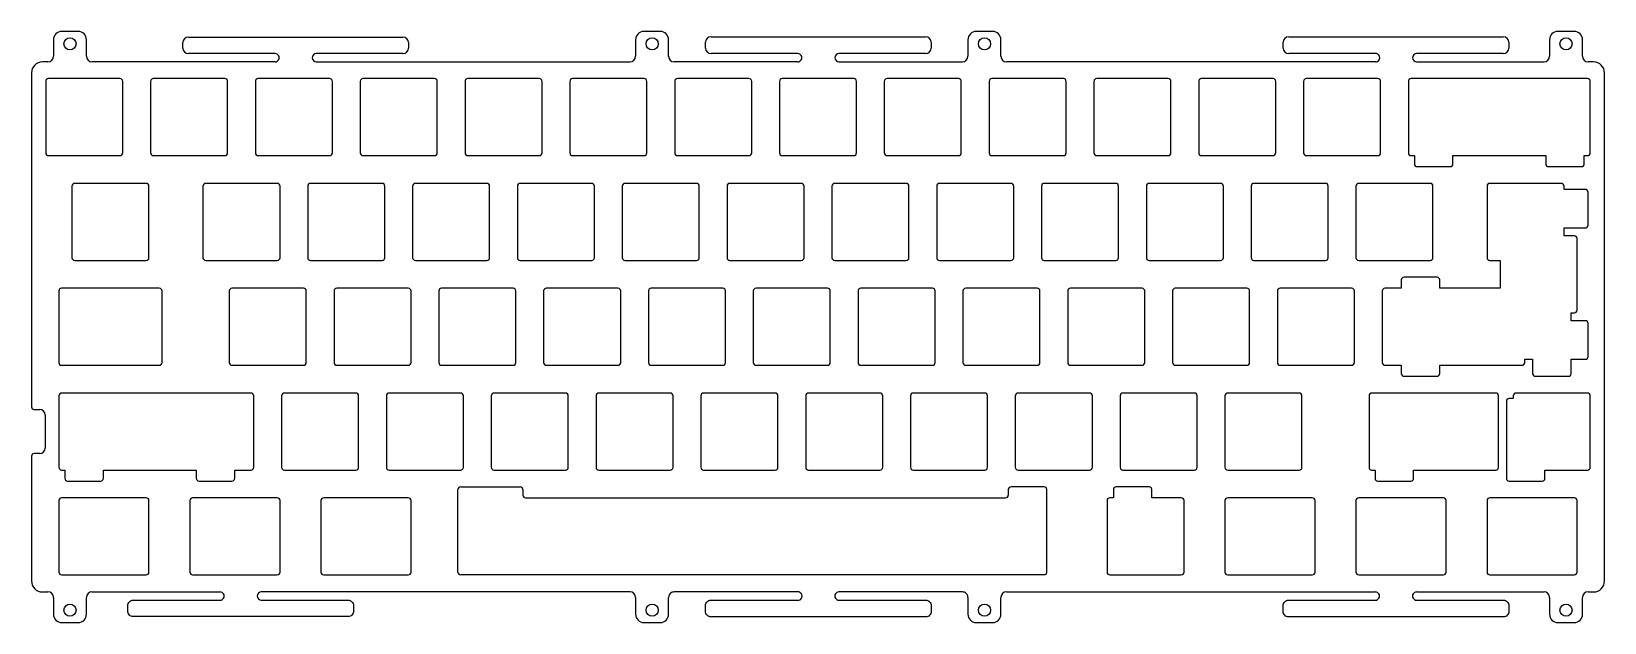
# Model space of a CAD drawing. Header units: millimetres. Extents: x -10 to 276, y -92 to 16.
import ezdxf

# ---------------------------------------------------------------- set-up
doc = ezdxf.new("R2010")
doc.units = ezdxf.units.MM
doc.layers.add('1', color=7, linetype='Continuous', lineweight=25)

msp = doc.modelspace()

# ---------------------------------------------------------------- linework, layer by layer
at = {"layer": '1', "color": 7, "linetype": 'Continuous', "lineweight": 25}
for p, q in [((-1.1, 15.57), (-4.1, 15.57)), ((270.8, 15.57), (267.8, 15.57)), ((-5.6, 14.07), (-5.6, 11.05)), ((0.4, 11.05), (0.4, 14.07)), ((266.3, 14.07), (266.3, 11.05)), ((272.3, 11.05), (272.3, 14.07)), ((-6.6, 10.05), (-7.6, 10.05)), ((274.3, 10.05), (273.3, 10.05)), ((-9.6, 8.05), (-9.6, -52.65)), ((-7, 6.5), (-7, -6.5)), ((6.5, 7), (-6.5, 7)), ((7, -6.5), (7, 6.5)), ((12.05, 6.5), (12.05, -6.5)), ((25.55, 7), (12.55, 7)), ((26.05, -6.5), (26.05, 6.5)), ((31.1, 6.5), (31.1, -6.5)), ((44.6, 7), (31.6, 7)), ((45.1, -6.5), (45.1, 6.5)), ((50.15, 6.5), (50.15, -6.5)), ((63.65, 7), (50.65, 7)), ((64.15, -6.5), (64.15, 6.5)), ((69.2, 6.5), (69.2, -6.5)), ((82.7, 7), (69.7, 7)), ((83.2, -6.5), (83.2, 6.5)), ((88.25, 6.5), (88.25, -6.5)), ((101.75, 7), (88.75, 7)), ((102.25, -6.5), (102.25, 6.5)), ((107.3, 6.5), (107.3, -6.5)), ((120.8, 7), (107.8, 7)), ((121.3, -6.5), (121.3, 6.5)), ((126.35, 6.5), (126.35, -6.5)), ((139.85, 7), (126.85, 7)), ((140.35, -6.5), (140.35, 6.5)), ((145.4, 6.5), (145.4, -6.5)), ((158.9, 7), (145.9, 7)), ((159.4, -6.5), (159.4, 6.5)), ((164.45, 6.5), (164.45, -6.5)), ((177.95, 7), (164.95, 7)), ((178.45, -6.5), (178.45, 6.5)), ((183.5, 6.5), (183.5, -6.5)), ((197, 7), (184, 7)), ((197.5, -6.5), (197.5, 6.5)), ((202.55, 6.5), (202.55, -6.5)), ((216.05, 7), (203.05, 7)), ((216.55, -6.5), (216.55, 6.5)), ((221.6, 6.5), (221.6, -6.5)), ((235.1, 7), (222.1, 7)), ((235.6, -6.5), (235.6, 6.5)), ((240.65, 6.5), (240.65, -6.5)), ((273.2, 7), (241.15, 7)), ((273.7, -6.5), (273.7, 6.5)), ((276.3, -84.3), (276.3, 8.05)), ((-6.5, -7), (6.5, -7)), ((12.55, -7), (25.55, -7)), ((31.6, -7), (44.6, -7)), ((50.65, -7), (63.65, -7)), ((69.7, -7), (82.7, -7)), ((88.75, -7), (101.75, -7)), ((107.8, -7), (120.8, -7)), ((126.85, -7), (139.85, -7)), ((145.9, -7), (158.9, -7)), ((164.95, -7), (177.95, -7)), ((184, -7), (197, -7)), ((203.05, -7), (216.05, -7)), ((222.1, -7), (235.1, -7)), ((241.15, -7), (241.74, -7)), ((241.74, -7), (241.74, -8.5)), ((248.74, -7), (265.61, -7)), ((248.74, -8.5), (248.74, -7)), ((265.61, -7), (265.61, -8.5)), ((272.61, -7), (273.2, -7)), ((272.61, -8.5), (272.61, -7)), ((242.24, -9), (248.24, -9)), ((266.11, -9), (272.11, -9)), ((-2.24, -12.55), (-2.24, -25.55)), ((11.26, -12.05), (-1.74, -12.05)), ((11.76, -25.55), (11.76, -12.55)), ((21.57, -12.55), (21.57, -25.55)), ((35.08, -12.05), (22.07, -12.05)), ((35.58, -25.55), (35.58, -12.55)), ((40.62, -12.55), (40.62, -25.55)), ((54.12, -12.05), (41.12, -12.05)), ((54.62, -25.55), (54.62, -12.55)), ((59.67, -12.55), (59.67, -25.55)), ((73.17, -12.05), (60.17, -12.05)), ((73.67, -25.55), (73.67, -12.55)), ((78.72, -12.55), (78.72, -25.55)), ((92.22, -12.05), (79.22, -12.05)), ((92.72, -25.55), (92.72, -12.55)), ((97.78, -12.55), (97.78, -25.55)), ((111.28, -12.05), (98.28, -12.05)), ((111.78, -25.55), (111.78, -12.55)), ((116.83, -12.55), (116.83, -25.55)), ((130.32, -12.05), (117.33, -12.05)), ((130.82, -25.55), (130.82, -12.55)), ((135.88, -12.55), (135.88, -25.55)), ((149.38, -12.05), (136.38, -12.05)), ((149.88, -25.55), (149.88, -12.55)), ((154.93, -12.55), (154.93, -25.55)), ((168.43, -12.05), (155.43, -12.05)), ((168.93, -25.55), (168.93, -12.55)), ((173.97, -12.55), (173.97, -25.55)), ((187.47, -12.05), (174.47, -12.05)), ((187.97, -25.55), (187.97, -12.55)), ((193.03, -12.55), (193.03, -25.55)), ((206.53, -12.05), (193.53, -12.05)), ((207.03, -25.55), (207.03, -12.55)), ((212.07, -12.55), (212.07, -25.55)), ((225.57, -12.05), (212.57, -12.05)), ((226.07, -25.55), (226.07, -12.55)), ((231.12, -12.55), (231.12, -25.55)), ((244.62, -12.05), (231.62, -12.05)), ((245.12, -25.55), (245.12, -12.55)), ((254.94, -12.55), (254.94, -25.55)), ((268.44, -12.05), (255.44, -12.05)), ((268.94, -13.14), (268.94, -12.55)), ((272.8, -13.14), (268.94, -13.14)), ((273.3, -19.64), (273.3, -13.64)), ((268.94, -20.14), (272.8, -20.14)), ((268.94, -21.57), (268.94, -20.14)), ((270.82, -21.57), (268.94, -21.57)), ((271.32, -35.08), (271.32, -22.07)), ((-1.74, -26.05), (11.26, -26.05)), ((22.07, -26.05), (35.08, -26.05)), ((41.12, -26.05), (54.12, -26.05)), ((60.17, -26.05), (73.17, -26.05)), ((79.22, -26.05), (92.22, -26.05)), ((98.28, -26.05), (111.28, -26.05)), ((117.33, -26.05), (130.32, -26.05)), ((136.38, -26.05), (149.38, -26.05)), ((155.43, -26.05), (168.43, -26.05)), ((174.47, -26.05), (187.47, -26.05)), ((193.53, -26.05), (206.53, -26.05)), ((212.57, -26.05), (225.57, -26.05)), ((231.62, -26.05), (244.62, -26.05)), ((255.44, -26.05), (257.32, -26.05)), ((257.32, -26.05), (257.32, -31.1)), ((39.84, -31.1), (26.84, -31.1)), ((58.89, -31.1), (45.89, -31.1)), ((77.94, -31.1), (64.94, -31.1)), ((96.99, -31.1), (83.99, -31.1)), ((116.04, -31.1), (103.04, -31.1)), ((135.09, -31.1), (122.09, -31.1)), ((154.14, -31.1), (141.14, -31.1)), ((173.19, -31.1), (160.19, -31.1)), ((192.24, -31.1), (179.24, -31.1)), ((211.29, -31.1), (198.29, -31.1)), ((230.34, -31.1), (217.34, -31.1)), ((239.36, -31.1), (236.39, -31.1)), ((239.36, -29.6), (239.36, -31.1)), ((245.86, -29.1), (239.86, -29.1)), ((246.36, -31.1), (246.36, -29.6)), ((257.32, -31.1), (246.36, -31.1)), ((26.34, -31.6), (26.34, -44.6)), ((40.34, -44.6), (40.34, -31.6)), ((45.39, -31.6), (45.39, -44.6)), ((59.39, -44.6), (59.39, -31.6)), ((64.44, -31.6), (64.44, -44.6)), ((78.44, -44.6), (78.44, -31.6)), ((83.49, -31.6), (83.49, -44.6)), ((97.49, -44.6), (97.49, -31.6)), ((102.54, -31.6), (102.54, -44.6)), ((116.54, -44.6), (116.54, -31.6)), ((121.59, -31.6), (121.59, -44.6)), ((135.59, -44.6), (135.59, -31.6)), ((140.64, -31.6), (140.64, -44.6)), ((154.64, -44.6), (154.64, -31.6)), ((159.69, -31.6), (159.69, -44.6)), ((173.69, -44.6), (173.69, -31.6)), ((178.74, -31.6), (178.74, -44.6)), ((192.74, -44.6), (192.74, -31.6)), ((197.79, -31.6), (197.79, -44.6)), ((211.79, -44.6), (211.79, -31.6)), ((216.84, -31.6), (216.84, -44.6)), ((230.84, -44.6), (230.84, -31.6)), ((235.89, -31.6), (235.89, -44.6)), ((270.23, -35.58), (270.82, -35.58)), ((270.23, -37.01), (270.23, -35.58)), ((272.82, -37.01), (270.23, -37.01)), ((273.32, -43.51), (273.32, -37.51)), ((26.84, -45.1), (39.84, -45.1)), ((45.89, -45.1), (58.89, -45.1)), ((64.94, -45.1), (77.94, -45.1)), ((83.99, -45.1), (96.99, -45.1)), ((103.04, -45.1), (116.04, -45.1)), ((122.09, -45.1), (135.09, -45.1)), ((141.14, -45.1), (154.14, -45.1)), ((160.19, -45.1), (173.19, -45.1)), ((179.24, -45.1), (192.24, -45.1)), ((198.29, -45.1), (211.29, -45.1)), ((217.34, -45.1), (230.34, -45.1)), ((236.39, -45.1), (239.36, -45.1)), ((239.36, -45.1), (239.36, -46.6)), ((246.36, -45.1), (261.29, -45.1)), ((246.36, -46.6), (246.36, -45.1)), ((261.79, -44.01), (263.23, -44.01)), ((261.79, -44.6), (261.79, -44.01)), ((263.23, -44.01), (263.23, -46.6)), ((270.23, -44.01), (272.82, -44.01)), ((270.23, -46.6), (270.23, -44.01)), ((239.86, -47.1), (245.86, -47.1)), ((263.73, -47.1), (269.73, -47.1)), ((-4.62, -50.65), (-4.62, -63.65)), ((30.31, -50.15), (-4.12, -50.15)), ((30.81, -63.65), (30.81, -50.65)), ((35.86, -50.65), (35.86, -63.65)), ((49.36, -50.15), (36.36, -50.15)), ((49.86, -63.65), (49.86, -50.65)), ((54.91, -50.65), (54.91, -63.65)), ((68.41, -50.15), (55.41, -50.15)), ((68.91, -63.65), (68.91, -50.65)), ((73.96, -50.65), (73.96, -63.65)), ((87.46, -50.15), (74.46, -50.15)), ((87.96, -63.65), (87.96, -50.65)), ((93.01, -50.65), (93.01, -63.65)), ((106.51, -50.15), (93.51, -50.15)), ((107.01, -63.65), (107.01, -50.65)), ((112.06, -50.65), (112.06, -63.65)), ((125.56, -50.15), (112.56, -50.15)), ((126.06, -63.65), (126.06, -50.65)), ((131.11, -50.65), (131.11, -63.65)), ((144.61, -50.15), (131.61, -50.15)), ((145.11, -63.65), (145.11, -50.65)), ((150.16, -50.65), (150.16, -63.65)), ((163.66, -50.15), (150.66, -50.15)), ((164.16, -63.65), (164.16, -50.65)), ((169.21, -50.65), (169.21, -63.65)), ((182.71, -50.15), (169.71, -50.15)), ((183.21, -63.65), (183.21, -50.65)), ((188.26, -50.65), (188.26, -63.65)), ((201.76, -50.15), (188.76, -50.15)), ((202.26, -63.65), (202.26, -50.65)), ((207.31, -50.65), (207.31, -63.65)), ((220.81, -50.15), (207.81, -50.15)), ((221.31, -63.65), (221.31, -50.65)), ((233.51, -50.65), (233.51, -63.65)), ((256.53, -50.15), (234.01, -50.15)), ((257.03, -63.65), (257.03, -50.65)), ((259.7, -51.15), (258.97, -51.15)), ((259.7, -50.65), (259.7, -51.15)), ((273.2, -50.15), (260.2, -50.15)), ((273.7, -63.65), (273.7, -50.65)), ((-9.1, -53.15), (-8.1, -53.15)), ((-7.1, -54.15), (-7.1, -60.15)), ((258.47, -51.65), (258.47, -65.65)), ((-9.6, -61.65), (-9.6, -84.3)), ((-8.1, -61.15), (-9.1, -61.15)), ((-4.12, -64.15), (-3.53, -64.15)), ((-3.53, -64.15), (-3.53, -65.65)), ((3.47, -64.15), (20.34, -64.15)), ((3.47, -65.65), (3.47, -64.15)), ((20.34, -64.15), (20.34, -65.65)), ((27.34, -64.15), (30.31, -64.15)), ((27.34, -65.65), (27.34, -64.15)), ((36.36, -64.15), (49.36, -64.15)), ((55.41, -64.15), (68.41, -64.15)), ((74.46, -64.15), (87.46, -64.15)), ((93.51, -64.15), (106.51, -64.15)), ((112.56, -64.15), (125.56, -64.15)), ((131.61, -64.15), (144.61, -64.15)), ((150.66, -64.15), (163.66, -64.15)), ((169.71, -64.15), (182.71, -64.15)), ((188.76, -64.15), (201.76, -64.15)), ((207.81, -64.15), (220.81, -64.15)), ((234.01, -64.15), (234.59, -64.15)), ((234.59, -64.15), (234.59, -65.65)), ((241.59, -64.15), (256.53, -64.15)), ((241.59, -65.65), (241.59, -64.15)), ((265.47, -64.15), (273.2, -64.15)), ((265.47, -65.65), (265.47, -64.15)), ((-3.03, -66.15), (2.97, -66.15)), ((20.84, -66.15), (26.84, -66.15)), ((167.94, -67.7), (167.94, -68.7)), ((174.44, -67.2), (168.44, -67.2)), ((174.94, -82.7), (174.94, -67.7)), ((187.03, -67.7), (187.03, -69.2)), ((193.53, -67.2), (187.53, -67.2)), ((194.03, -69.2), (194.03, -67.7)), ((235.09, -66.15), (241.09, -66.15)), ((258.97, -66.15), (264.97, -66.15)), ((-4.62, -69.7), (-4.62, -82.7)), ((11.26, -69.2), (-4.12, -69.2)), ((11.76, -82.7), (11.76, -69.7)), ((19.19, -69.7), (19.19, -82.7)), ((35.08, -69.2), (19.69, -69.2)), ((35.58, -82.7), (35.58, -69.7)), ((43.01, -69.7), (43.01, -82.7)), ((58.89, -69.2), (43.51, -69.2)), ((59.39, -82.7), (59.39, -69.7)), ((185.88, -69.7), (185.88, -82.7)), ((187.03, -69.2), (186.38, -69.2)), ((199.38, -69.2), (194.03, -69.2)), ((199.88, -82.7), (199.88, -69.7)), ((207.31, -69.7), (207.31, -82.7)), ((223.19, -69.2), (207.81, -69.2)), ((223.69, -82.7), (223.69, -69.7)), ((231.12, -69.7), (231.12, -82.7)), ((247.01, -69.2), (231.62, -69.2)), ((247.51, -82.7), (247.51, -69.7)), ((254.94, -69.7), (254.94, -82.7)), ((270.82, -69.2), (255.44, -69.2)), ((271.32, -82.7), (271.32, -69.7)), ((-4.12, -83.2), (11.26, -83.2)), ((19.69, -83.2), (35.08, -83.2)), ((43.51, -83.2), (58.89, -83.2)), ((186.38, -83.2), (199.38, -83.2)), ((207.81, -83.2), (223.19, -83.2)), ((231.62, -83.2), (247.01, -83.2)), ((255.44, -83.2), (270.82, -83.2)), ((-7.6, -86.3), (-6.6, -86.3)), ((-5.6, -87.3), (-5.6, -90.37)), ((0.4, -90.37), (0.4, -87.3)), ((1.4, -86.3), (24.68, -86.3)), ((100.2, -87.3), (100.2, -90.37)), ((106.2, -90.37), (106.2, -87.3)), ((160.6, -87.3), (160.6, -90.37)), ((166.6, -90.37), (166.6, -87.3)), ((167.6, -86.3), (234.65, -86.3)), ((242.15, -86.3), (265.3, -86.3)), ((266.3, -87.3), (266.3, -90.37)), ((272.3, -90.37), (272.3, -87.3)), ((273.3, -86.3), (274.3, -86.3)), ((-4.1, -91.87), (-1.1, -91.87)), ((101.7, -91.87), (104.7, -91.87)), ((162.1, -91.87), (165.1, -91.87)), ((267.8, -91.87), (270.8, -91.87))]:
    msp.add_line(p, q, dxfattribs=at)
at = {"layer": '1'}
for p, q in [((18.92, 14.55), (57.92, 14.55)), ((113.91, 14.6), (152.91, 14.6)), ((218.9, 14.6), (257.9, 14.6)), ((17.92, 12.55), (17.92, 13.55)), ((34.67, 11.55), (18.92, 11.55)), ((57.92, 11.55), (42.17, 11.55)), ((58.92, 13.55), (58.92, 12.55)), ((112.91, 12.55), (112.91, 13.6)), ((129.66, 11.55), (113.91, 11.55)), ((152.91, 11.55), (137.16, 11.55)), ((153.91, 13.6), (153.91, 12.55)), ((217.9, 12.55), (217.9, 13.6)), ((234.65, 11.55), (218.9, 11.55)), ((257.9, 11.55), (242.15, 11.55)), ((258.9, 13.6), (258.9, 12.55)), ((35.42, 10.8), (35.42, 10.8)), ((41.42, 10.8), (41.42, 10.8)), ((42.17, 10.05), (99.2, 10.05)), ((137.16, 10.05), (159.6, 10.05)), ((242.15, 10.05), (265.3, 10.05)), ((67.91, -82.7), (67.91, -67.7)), ((68.41, -67.2), (79.21, -67.2)), ((79.71, -67.7), (79.71, -68.7)), ((80.21, -69.2), (167.44, -69.2)), ((174.44, -83.2), (68.41, -83.2)), ((99.2, -86.3), (32.17, -86.3))]:
    msp.add_line(p, q, dxfattribs=at)
at = {"layer": '1', "linetype": 'Continuous', "lineweight": 25}
for p, q in [((104.7, 15.57), (101.7, 15.57)), ((165.1, 15.57), (162.1, 15.57)), ((100.2, 14.07), (100.2, 11.05)), ((106.2, 11.05), (106.2, 14.07)), ((160.6, 14.07), (160.6, 11.05)), ((166.6, 11.05), (166.6, 14.07)), ((34.68, 10.05), (1.4, 10.05)), ((129.66, 10.05), (107.2, 10.05)), ((234.75, 10.05), (167.6, 10.05))]:
    msp.add_line(p, q, dxfattribs=at)
at = {"layer": '1'}
msp.add_lwpolyline([(14.14, -44.6), (14.14, -31.6, 0.414214), (13.64, -31.1), (-4.13, -31.1, 0.414214), (-4.63, -31.6), (-4.63, -44.6, 0.414214), (-4.13, -45.1), (13.64, -45.1, 0.414214)], format="xyb", close=True, dxfattribs=at)
for points in [[(32.17, -86.3, 0.999996), (32.17, -87.8), (47.92, -87.8, -0.414214), (48.92, -88.8), (48.92, -89.8, -0.414214), (47.92, -90.8), (8.92, -90.8, -0.414214), (7.92, -89.8), (7.92, -88.8, -0.414214), (8.92, -87.8), (24.67, -87.8, 1.006341), (24.67, -86.3)], [(137.16, -86.3, 1.000003), (137.16, -87.8), (152.91, -87.8, -0.414214), (153.91, -88.8), (153.91, -89.85, -0.414214), (152.91, -90.85), (113.91, -90.85, -0.428049), (112.91, -89.8), (112.91, -88.8, -0.414214), (113.91, -87.8), (129.66, -87.8, 1.06449), (129.66, -86.3), (107.2, -86.3, 0.414214), (106.2, -87.3)], [(242.15, -86.3, 1.000003), (242.15, -87.8), (257.9, -87.8, -0.414214), (258.9, -88.8), (258.9, -89.85, -0.414214), (257.9, -90.85), (218.9, -90.85, -0.414214), (217.9, -89.85), (217.9, -88.8, -0.414214), (218.9, -87.8), (234.65, -87.8, 1.000004), (234.65, -86.3)]]:
    msp.add_lwpolyline(points, format="xyb", dxfattribs=at)
at = {"layer": '1', "color": 7, "linetype": 'Continuous', "lineweight": 25}
msp.add_lwpolyline([(160.6, -87.3, 0.414214), (159.6, -86.3), (137.16, -86.3)], format="xyb", dxfattribs=at)
for centre in [(-2.6, 13.32), (269.3, 13.32), (-2.6, -89.62), (103.2, -89.62), (163.6, -89.62), (269.3, -89.62)]:
    msp.add_circle(centre, 1.1, dxfattribs=at)
at = {"layer": '1', "linetype": 'Continuous', "lineweight": 25}
for centre in [(103.2, 13.32), (163.6, 13.32)]:
    msp.add_circle(centre, 1.1, dxfattribs=at)
at = {"layer": '1', "color": 7, "linetype": 'Continuous', "lineweight": 25}
for centre, radius, start, end in [((-4.1, 14.07), 1.5, 90, 180), ((-1.1, 14.07), 1.5, 0, 90), ((267.8, 14.07), 1.5, 90, 180), ((270.8, 14.07), 1.5, 0, 90), ((-7.6, 8.05), 2, 90, 180), ((-6.6, 11.05), 1, 270, 0), ((1.4, 11.05), 1, 180, 270), ((265.3, 11.05), 1, 270, 0), ((273.3, 11.05), 1, 180, 270), ((274.3, 8.05), 2, 0, 90), ((-6.5, 6.5), 0.5, 90, 180), ((6.5, 6.5), 0.5, 0, 90), ((12.55, 6.5), 0.5, 90, 180), ((25.55, 6.5), 0.5, 0, 90), ((31.6, 6.5), 0.5, 90, 180), ((44.6, 6.5), 0.5, 0, 90), ((50.65, 6.5), 0.5, 90, 180), ((63.65, 6.5), 0.5, 0, 90), ((69.7, 6.5), 0.5, 90, 180), ((82.7, 6.5), 0.5, 0, 90), ((88.75, 6.5), 0.5, 90, 180), ((101.75, 6.5), 0.5, 0, 90), ((107.8, 6.5), 0.5, 90, 180), ((120.8, 6.5), 0.5, 0, 90), ((126.85, 6.5), 0.5, 90, 180), ((139.85, 6.5), 0.5, 0, 90), ((145.9, 6.5), 0.5, 90, 180), ((158.9, 6.5), 0.5, 0, 90), ((164.95, 6.5), 0.5, 90, 180), ((177.95, 6.5), 0.5, 0, 90), ((184, 6.5), 0.5, 90, 180), ((197, 6.5), 0.5, 0, 90), ((203.05, 6.5), 0.5, 90, 180), ((216.05, 6.5), 0.5, 0, 90), ((222.1, 6.5), 0.5, 90, 180), ((235.1, 6.5), 0.5, 0, 90), ((241.15, 6.5), 0.5, 90, 180), ((273.2, 6.5), 0.5, 0, 90), ((-6.5, -6.5), 0.5, 180, 270), ((6.5, -6.5), 0.5, 270, 0), ((12.55, -6.5), 0.5, 180, 270), ((25.55, -6.5), 0.5, 270, 0), ((31.6, -6.5), 0.5, 180, 270), ((44.6, -6.5), 0.5, 270, 0), ((50.65, -6.5), 0.5, 180, 270), ((63.65, -6.5), 0.5, 270, 0), ((69.7, -6.5), 0.5, 180, 270), ((82.7, -6.5), 0.5, 270, 0), ((88.75, -6.5), 0.5, 180, 270), ((101.75, -6.5), 0.5, 270, 0), ((107.8, -6.5), 0.5, 180, 270), ((120.8, -6.5), 0.5, 270, 0), ((126.85, -6.5), 0.5, 180, 270), ((139.85, -6.5), 0.5, 270, 0), ((145.9, -6.5), 0.5, 180, 270), ((158.9, -6.5), 0.5, 270, 0), ((164.95, -6.5), 0.5, 180, 270), ((177.95, -6.5), 0.5, 270, 0), ((184, -6.5), 0.5, 180, 270), ((197, -6.5), 0.5, 270, 0), ((203.05, -6.5), 0.5, 180, 270), ((216.05, -6.5), 0.5, 270, 0), ((222.1, -6.5), 0.5, 180, 270), ((235.1, -6.5), 0.5, 270, 0), ((241.15, -6.5), 0.5, 180, 270), ((242.24, -8.5), 0.5, 180, 270), ((248.24, -8.5), 0.5, 270, 0), ((266.11, -8.5), 0.5, 180, 270), ((272.11, -8.5), 0.5, 270, 0), ((273.2, -6.5), 0.5, 270, 0), ((-1.74, -12.55), 0.5, 90, 180), ((11.26, -12.55), 0.5, 0, 90), ((22.07, -12.55), 0.5, 90, 180), ((35.08, -12.55), 0.5, 0, 90), ((41.12, -12.55), 0.5, 90, 180), ((54.12, -12.55), 0.5, 0, 90), ((60.17, -12.55), 0.5, 90, 180), ((73.17, -12.55), 0.5, 0, 90), ((79.22, -12.55), 0.5, 90, 180), ((92.22, -12.55), 0.5, 0, 90), ((98.28, -12.55), 0.5, 90, 180), ((111.28, -12.55), 0.5, 0, 90), ((117.33, -12.55), 0.5, 90, 180), ((130.32, -12.55), 0.5, 0, 90), ((136.38, -12.55), 0.5, 90, 180), ((149.38, -12.55), 0.5, 0, 90), ((155.43, -12.55), 0.5, 90, 180), ((168.43, -12.55), 0.5, 0, 90), ((174.47, -12.55), 0.5, 90, 180), ((187.47, -12.55), 0.5, 0, 90), ((193.53, -12.55), 0.5, 90, 180), ((206.53, -12.55), 0.5, 0, 90), ((212.57, -12.55), 0.5, 90, 180), ((225.57, -12.55), 0.5, 0, 90), ((231.62, -12.55), 0.5, 90, 180), ((244.62, -12.55), 0.5, 0, 90), ((255.44, -12.55), 0.5, 90, 180), ((268.44, -12.55), 0.5, 0, 90), ((272.8, -13.64), 0.5, 0, 90), ((272.8, -19.64), 0.5, 270, 0), ((270.82, -22.07), 0.5, 0, 90), ((-1.74, -25.55), 0.5, 180, 270), ((11.26, -25.55), 0.5, 270, 0), ((22.07, -25.55), 0.5, 180, 270), ((35.08, -25.55), 0.5, 270, 0), ((41.12, -25.55), 0.5, 180, 270), ((54.12, -25.55), 0.5, 270, 0), ((60.17, -25.55), 0.5, 180, 270), ((73.17, -25.55), 0.5, 270, 0), ((79.22, -25.55), 0.5, 180, 270), ((92.22, -25.55), 0.5, 270, 0), ((98.28, -25.55), 0.5, 180, 270), ((111.28, -25.55), 0.5, 270, 0), ((117.33, -25.55), 0.5, 180, 270), ((130.32, -25.55), 0.5, 270, 0), ((136.38, -25.55), 0.5, 180, 270), ((149.38, -25.55), 0.5, 270, 0), ((155.43, -25.55), 0.5, 180, 270), ((168.43, -25.55), 0.5, 270, 0), ((174.47, -25.55), 0.5, 180, 270), ((187.47, -25.55), 0.5, 270, 0), ((193.53, -25.55), 0.5, 180, 270), ((206.53, -25.55), 0.5, 270, 0), ((212.57, -25.55), 0.5, 180, 270), ((225.57, -25.55), 0.5, 270, 0), ((231.62, -25.55), 0.5, 180, 270), ((244.62, -25.55), 0.5, 270, 0), ((255.44, -25.55), 0.5, 180, 270), ((26.84, -31.6), 0.5, 90, 180), ((39.84, -31.6), 0.5, 0, 90), ((45.89, -31.6), 0.5, 90, 180), ((58.89, -31.6), 0.5, 0, 90), ((64.94, -31.6), 0.5, 90, 180), ((77.94, -31.6), 0.5, 0, 90), ((83.99, -31.6), 0.5, 90, 180), ((96.99, -31.6), 0.5, 0, 90), ((103.04, -31.6), 0.5, 90, 180), ((116.04, -31.6), 0.5, 0, 90), ((122.09, -31.6), 0.5, 90, 180), ((135.09, -31.6), 0.5, 0, 90), ((141.14, -31.6), 0.5, 90, 180), ((154.14, -31.6), 0.5, 0, 90), ((160.19, -31.6), 0.5, 90, 180), ((173.19, -31.6), 0.5, 0, 90), ((179.24, -31.6), 0.5, 90, 180), ((192.24, -31.6), 0.5, 0, 90), ((198.29, -31.6), 0.5, 90, 180), ((211.29, -31.6), 0.5, 0, 90), ((217.34, -31.6), 0.5, 90, 180), ((230.34, -31.6), 0.5, 0, 90), ((236.39, -31.6), 0.5, 90, 180), ((239.86, -29.6), 0.5, 90, 180), ((245.86, -29.6), 0.5, 0, 90), ((270.82, -35.08), 0.5, 270, 0), ((272.82, -37.51), 0.5, 0, 90), ((26.84, -44.6), 0.5, 180, 270), ((39.84, -44.6), 0.5, 270, 0), ((45.89, -44.6), 0.5, 180, 270), ((58.89, -44.6), 0.5, 270, 0), ((64.94, -44.6), 0.5, 180, 270), ((77.94, -44.6), 0.5, 270, 0), ((83.99, -44.6), 0.5, 180, 270), ((96.99, -44.6), 0.5, 270, 0), ((103.04, -44.6), 0.5, 180, 270), ((116.04, -44.6), 0.5, 270, 0), ((122.09, -44.6), 0.5, 180, 270), ((135.09, -44.6), 0.5, 270, 0), ((141.14, -44.6), 0.5, 180, 270), ((154.14, -44.6), 0.5, 270, 0), ((160.19, -44.6), 0.5, 180, 270), ((173.19, -44.6), 0.5, 270, 0), ((179.24, -44.6), 0.5, 180, 270), ((192.24, -44.6), 0.5, 270, 0), ((198.29, -44.6), 0.5, 180, 270), ((211.29, -44.6), 0.5, 270, 0), ((217.34, -44.6), 0.5, 180, 270), ((230.34, -44.6), 0.5, 270, 0), ((236.39, -44.6), 0.5, 180, 270), ((261.29, -44.6), 0.5, 270, 0), ((272.82, -43.51), 0.5, 270, 0), ((239.86, -46.6), 0.5, 180, 270), ((245.86, -46.6), 0.5, 270, 0), ((263.73, -46.6), 0.5, 180, 270), ((269.73, -46.6), 0.5, 270, 0), ((-4.12, -50.65), 0.5, 90, 180), ((30.31, -50.65), 0.5, 0, 90), ((36.36, -50.65), 0.5, 90, 180), ((49.36, -50.65), 0.5, 0, 90), ((55.41, -50.65), 0.5, 90, 180), ((68.41, -50.65), 0.5, 0, 90), ((74.46, -50.65), 0.5, 90, 180), ((87.46, -50.65), 0.5, 0, 90), ((93.51, -50.65), 0.5, 90, 180), ((106.51, -50.65), 0.5, 0, 90), ((112.56, -50.65), 0.5, 90, 180), ((125.56, -50.65), 0.5, 0, 90), ((131.61, -50.65), 0.5, 90, 180), ((144.61, -50.65), 0.5, 0, 90), ((150.66, -50.65), 0.5, 90, 180), ((163.66, -50.65), 0.5, 0, 90), ((169.71, -50.65), 0.5, 90, 180), ((182.71, -50.65), 0.5, 0, 90), ((188.76, -50.65), 0.5, 90, 180), ((201.76, -50.65), 0.5, 0, 90), ((207.81, -50.65), 0.5, 90, 180), ((220.81, -50.65), 0.5, 0, 90), ((234.01, -50.65), 0.5, 90, 180), ((256.53, -50.65), 0.5, 0, 90), ((258.97, -51.65), 0.5, 90, 180), ((260.2, -50.65), 0.5, 90, 180), ((273.2, -50.65), 0.5, 0, 90), ((-9.1, -52.65), 0.5, 180, 270), ((-8.1, -54.15), 1, 0, 90), ((-9.1, -61.65), 0.5, 90, 180), ((-8.1, -60.15), 1, 270, 0), ((-4.12, -63.65), 0.5, 180, 270), ((-3.03, -65.65), 0.5, 180, 270), ((2.97, -65.65), 0.5, 270, 0), ((20.84, -65.65), 0.5, 180, 270), ((26.84, -65.65), 0.5, 270, 0), ((30.31, -63.65), 0.5, 270, 0), ((36.36, -63.65), 0.5, 180, 270), ((49.36, -63.65), 0.5, 270, 0), ((55.41, -63.65), 0.5, 180, 270), ((68.41, -63.65), 0.5, 270, 0), ((74.46, -63.65), 0.5, 180, 270), ((87.46, -63.65), 0.5, 270, 0), ((93.51, -63.65), 0.5, 180, 270), ((106.51, -63.65), 0.5, 270, 0), ((112.56, -63.65), 0.5, 180, 270), ((125.56, -63.65), 0.5, 270, 0), ((131.61, -63.65), 0.5, 180, 270), ((144.61, -63.65), 0.5, 270, 0), ((150.66, -63.65), 0.5, 180, 270), ((163.66, -63.65), 0.5, 270, 0), ((169.71, -63.65), 0.5, 180, 270), ((182.71, -63.65), 0.5, 270, 0), ((188.76, -63.65), 0.5, 180, 270), ((201.76, -63.65), 0.5, 270, 0), ((207.81, -63.65), 0.5, 180, 270), ((220.81, -63.65), 0.5, 270, 0), ((234.01, -63.65), 0.5, 180, 270), ((235.09, -65.65), 0.5, 180, 270), ((241.09, -65.65), 0.5, 270, 0), ((256.53, -63.65), 0.5, 270, 0), ((258.97, -65.65), 0.5, 180, 270), ((264.97, -65.65), 0.5, 270, 0), ((273.2, -63.65), 0.5, 270, 0), ((68.41, -67.7), 0.5, 89.8468, 180), ((79.21, -67.7), 0.5, 0, 90), ((168.44, -67.7), 0.5, 90, 180), ((174.44, -67.7), 0.5, 0, 90), ((187.53, -67.7), 0.5, 90, 180), ((193.53, -67.7), 0.5, 0, 90), ((-4.12, -69.7), 0.5, 90, 180), ((11.26, -69.7), 0.5, 0, 90), ((19.69, -69.7), 0.5, 90, 180), ((35.08, -69.7), 0.5, 0, 90), ((43.51, -69.7), 0.5, 90, 180), ((58.89, -69.7), 0.5, 0, 90), ((167.44, -68.7), 0.5, 270, 0), ((186.38, -69.7), 0.5, 90, 180), ((199.38, -69.7), 0.5, 0, 90), ((207.81, -69.7), 0.5, 90, 180), ((223.19, -69.7), 0.5, 0, 90), ((231.62, -69.7), 0.5, 90, 180), ((247.01, -69.7), 0.5, 0, 90), ((255.44, -69.7), 0.5, 90, 180), ((270.82, -69.7), 0.5, 0, 90), ((-4.12, -82.7), 0.5, 180, 270), ((11.26, -82.7), 0.5, 270, 0), ((19.69, -82.7), 0.5, 180, 270), ((35.08, -82.7), 0.5, 270, 0), ((43.51, -82.7), 0.5, 180, 270), ((58.89, -82.7), 0.5, 270, 0), ((68.41, -82.7), 0.5, 180, 269.9845), ((186.38, -82.7), 0.5, 180, 270), ((199.38, -82.7), 0.5, 270, 0), ((207.81, -82.7), 0.5, 180, 270), ((223.19, -82.7), 0.5, 270, 0), ((231.62, -82.7), 0.5, 180, 270), ((247.01, -82.7), 0.5, 270, 0), ((255.44, -82.7), 0.5, 180, 270), ((270.82, -82.7), 0.5, 270, 0), ((-7.6, -84.3), 2, 180, 270), ((274.3, -84.3), 2, 270, 0), ((-6.6, -87.3), 1, 0, 90), ((1.4, -87.3), 1, 90, 180), ((99.2, -87.3), 1, 0, 90), ((167.6, -87.3), 1, 90, 180), ((265.3, -87.3), 1, 0, 90), ((273.3, -87.3), 1, 90, 180), ((-4.1, -90.37), 1.5, 180, 270), ((-1.1, -90.37), 1.5, 270, 0), ((101.7, -90.37), 1.5, 180, 270), ((104.7, -90.37), 1.5, 270, 0), ((162.1, -90.37), 1.5, 180, 270), ((165.1, -90.37), 1.5, 270, 0), ((267.8, -90.37), 1.5, 180, 270), ((270.8, -90.37), 1.5, 270, 0)]:
    msp.add_arc(centre, radius, start, end, dxfattribs=at)
at = {"layer": '1'}
for centre, radius, start, end in [((18.92, 13.55), 1, 90, 180), ((57.92, 13.55), 1, 360, 90), ((113.91, 13.6), 1, 90, 180), ((152.91, 13.6), 1, 0, 90), ((218.9, 13.6), 1, 90, 180), ((257.9, 13.6), 1, 0, 90), ((18.92, 12.55), 1, 180, 270), ((34.67, 10.8), 0.75, 269.6378, 90.3622), ((42.17, 10.8), 0.75, 90, 269.9995), ((57.92, 12.55), 1, 270, 360), ((113.91, 12.55), 1, 180, 270), ((129.66, 10.8), 0.75, 269.76, 90.24), ((137.16, 10.8), 0.75, 90, 269.9995), ((152.91, 12.55), 1, 270, 360), ((218.9, 12.55), 1, 180, 270), ((234.7, 10.8), 0.752, 266.1256, 93.8744), ((242.15, 10.8), 0.75, 90, 269.9995), ((257.9, 12.55), 1, 270, 0), ((80.21, -68.7), 0.5, 180, 269.9809), ((174.44, -82.7), 0.5, 270, 0)]:
    msp.add_arc(centre, radius, start, end, dxfattribs=at)
at = {"layer": '1', "linetype": 'Continuous', "lineweight": 25}
for centre, radius, start, end in [((101.7, 14.07), 1.5, 90, 180), ((104.7, 14.07), 1.5, 0, 90), ((162.1, 14.07), 1.5, 90, 180), ((165.1, 14.07), 1.5, 0, 90), ((99.2, 11.05), 1, 270, 0), ((107.2, 11.05), 1, 180, 270), ((159.6, 11.05), 1, 270, 0), ((167.6, 11.05), 1, 180, 270)]:
    msp.add_arc(centre, radius, start, end, dxfattribs=at)

doc.saveas('drawing.dxf')
